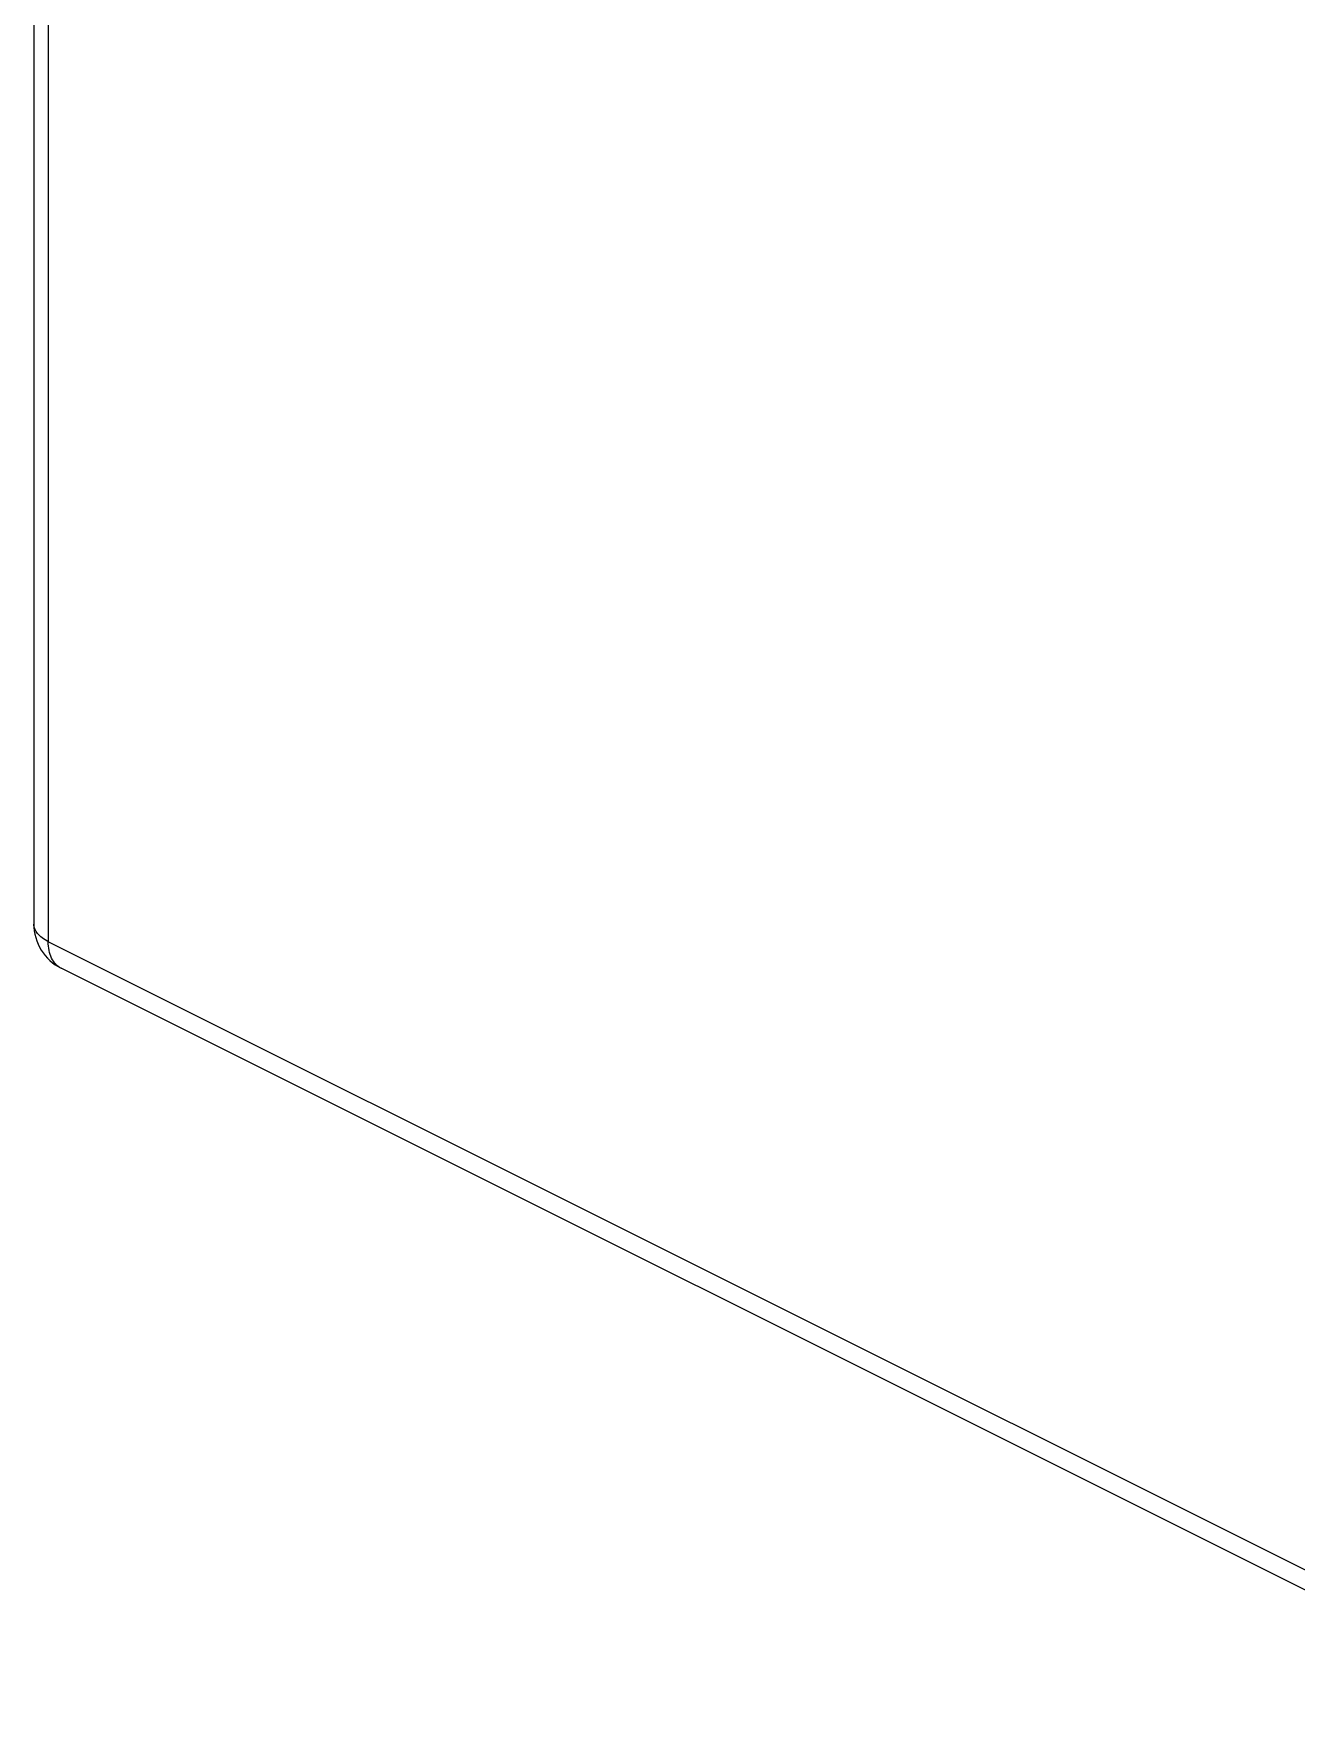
# Model space of a CAD drawing. Header units: millimetres. Extents: x 1177 to 4147, y 93 to 2194.
# Drawn here: x 3120.6 to 3174.5, y 720.3 to 792.7 of the extents above; entities that cross this region are included whole.
import ezdxf

# ---------------------------------------------------------------- set-up
doc = ezdxf.new("R2010")
doc.units = ezdxf.units.MM
doc.header["$LTSCALE"] = 0.1
doc.layers.get('0').update_dxf_attribs({"lineweight": 13})

# ---------------------------------------------------------------- blocks, each defined once
blk = doc.blocks.new('01')
for p, q in [((3386.68, 1157.6), (3386.68, 660.51)), ((3387.56, 1156.54), (3387.56, 659.44)), ((3687.38, 509.54), (3387.56, 659.44)), ((3388.34, 657.82), (3388.34, 657.82)), ((3688.16, 507.92), (3388.34, 657.82))]:
    blk.add_line(p, q)
for points, knots in [([(3386.68, 660.51), (3386.68, 659.96), (3387, 658.84), (3387.85, 658.07), (3388.34, 657.82)], [0, 0, 0, 0, 0.500085, 1, 1, 1, 1]), ([(3387.56, 659.44), (3387.43, 659.51), (3387.2, 659.65), (3386.91, 659.91), (3386.73, 660.2), (3386.68, 660.41), (3386.68, 660.51)], [0, 0, 0, 0, 0.301881, 0.565479, 0.793524, 1, 1, 1, 1]), ([(3388.34, 657.82), (3388.22, 657.88), (3387.99, 658.06), (3387.74, 658.44), (3387.59, 658.92), (3387.56, 659.26), (3387.56, 659.44)], [0, 0, 0, 0, 0.217064, 0.450376, 0.710766, 1, 1, 1, 1])]:
    blk.add_open_spline(points, degree=3, knots=knots)

msp = doc.modelspace()

# ---------------------------------------------------------------- block references
at = {"xscale": 0.7, "yscale": 0.7, "zscale": 0.7}
msp.add_blockref('01', (749.903, 292.29), dxfattribs=at)

doc.saveas('drawing.dxf')
